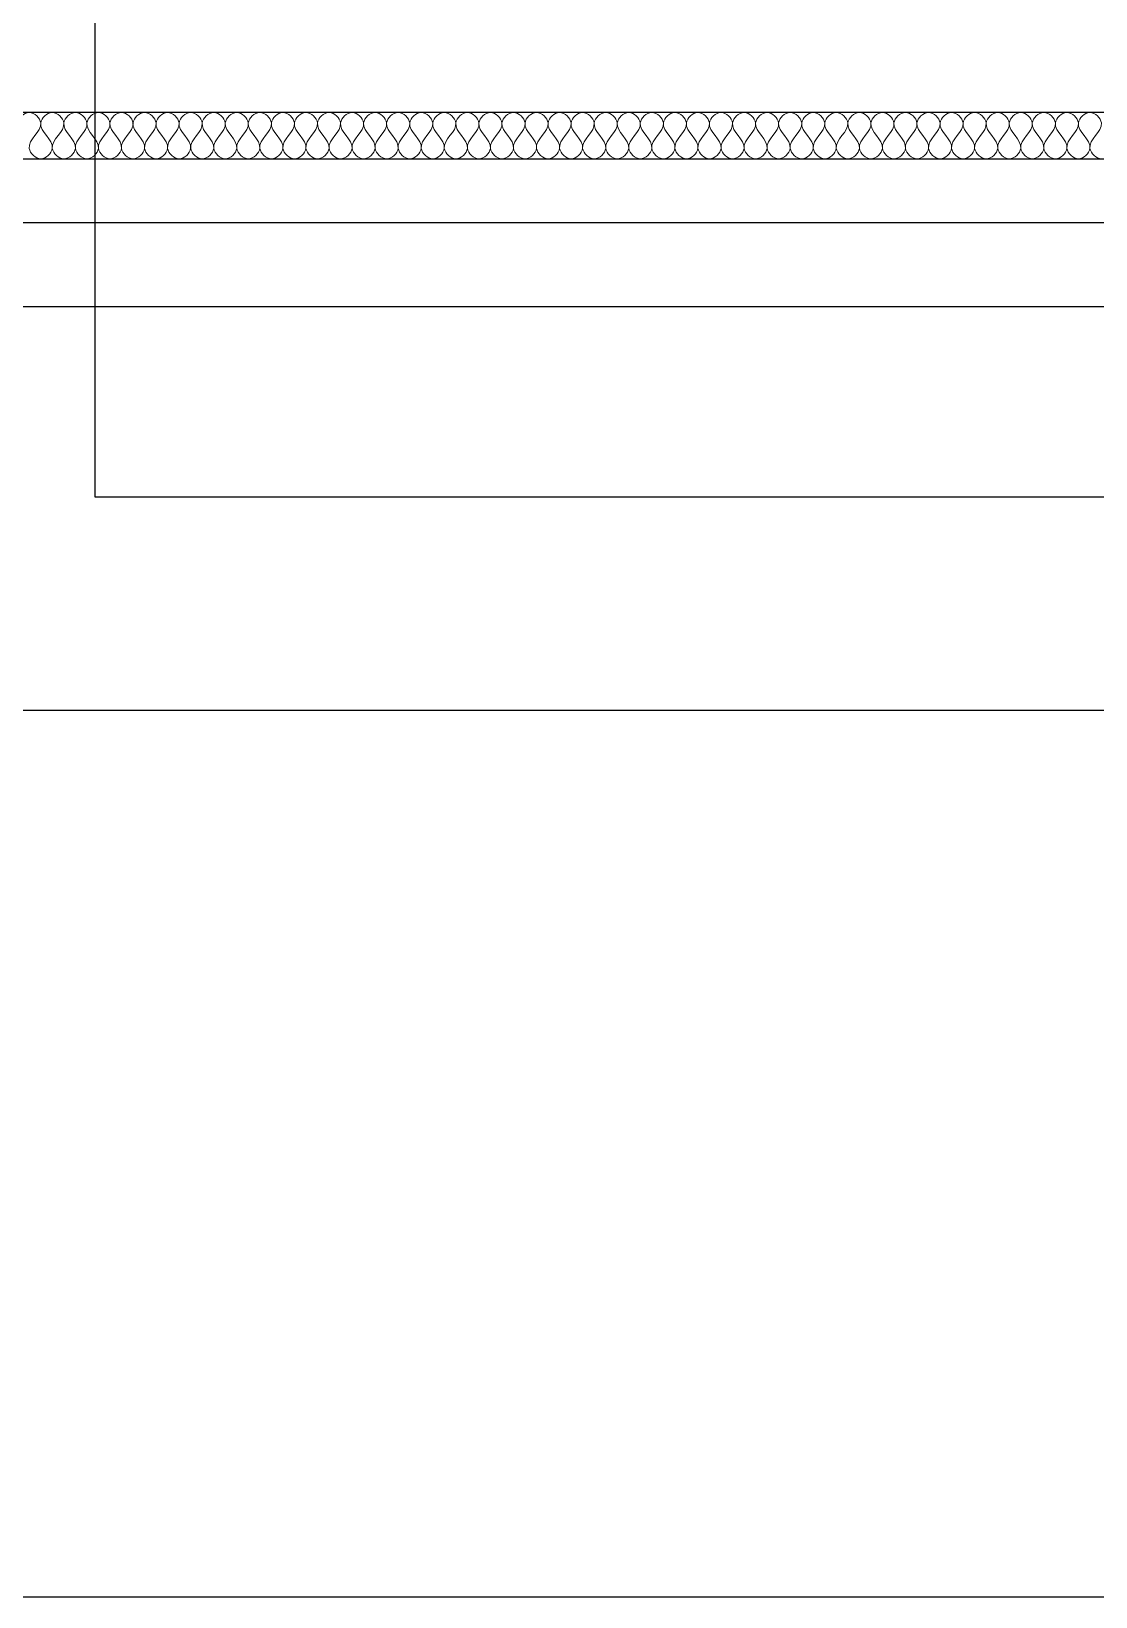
# Model space of a CAD drawing. Header units: metres. Extents: x 125 to 1179, y 511 to 749.
# Drawn here: x 482.23 to 507.91, y 660.56 to 698.32 of the extents above; entities that cross this region are included whole.
import ezdxf

# ---------------------------------------------------------------- set-up
doc = ezdxf.new("R2010")
doc.units = ezdxf.units.M
doc.layers.add('Text18', color=8, linetype='Continuous', lineweight=18)

msp = doc.modelspace()

# ---------------------------------------------------------------- linework, layer by layer
at = {"color": 240, "true_color": 0xed1f24}
for p, q in [((483.769, 740.163), (483.769, 687.093)), ((483.769, 687.093), (515.078, 687.093))]:
    msp.add_line(p, q, dxfattribs=at)
for p, q in [((386.784, 696.369), (532.321, 696.369)), ((385.661, 695.245), (531.197, 695.245))]:
    msp.add_line(p, q)
at = {"color": 30, "true_color": 0xf26722}
msp.add_line((443.484, 693.707), (525.59, 693.707), dxfattribs=at)
at = {"color": 152, "true_color": 0x2776bb}
msp.add_line((530.377, 691.675), (354.774, 691.675), dxfattribs=at)
msp.add_lwpolyline([(446.213, 660.564), (520.613, 660.564), (520.613, 681.934), (446.213, 681.934)], close=True)
at = {"layer": 'Text18', "color": 0, "ltscale": 0.5}
for points, knots in [([(481.905, 696.107), (481.921, 696.227), (482.183, 696.488), (482.68, 695.993), (481.959, 695.609), (482.336, 695.246), (482.461, 695.245)], [2.217326, 2.217326, 2.217326, 2.217326, 2.553667, 2.890008, 3.49416, 3.830501, 3.830501, 3.830501, 3.830501]), ([(482.461, 696.107), (482.478, 696.227), (482.739, 696.488), (483.236, 695.993), (482.516, 695.609), (482.893, 695.246), (483.017, 695.245)], [2.217326, 2.217326, 2.217326, 2.217326, 2.553667, 2.890008, 3.49416, 3.830501, 3.830501, 3.830501, 3.830501]), ([(483.017, 696.107), (483.034, 696.227), (483.295, 696.488), (483.793, 695.993), (483.072, 695.609), (483.449, 695.246), (483.574, 695.245)], [2.217326, 2.217326, 2.217326, 2.217326, 2.553667, 2.890008, 3.49416, 3.830501, 3.830501, 3.830501, 3.830501]), ([(483.574, 696.107), (483.59, 696.227), (483.852, 696.488), (484.349, 695.993), (483.628, 695.609), (484.005, 695.246), (484.13, 695.245)], [2.217326, 2.217326, 2.217326, 2.217326, 2.553667, 2.890008, 3.49416, 3.830501, 3.830501, 3.830501, 3.830501]), ([(484.13, 696.107), (484.147, 696.227), (484.408, 696.488), (484.905, 695.993), (484.185, 695.609), (484.562, 695.246), (484.686, 695.245)], [2.217326, 2.217326, 2.217326, 2.217326, 2.553667, 2.890008, 3.49416, 3.830501, 3.830501, 3.830501, 3.830501]), ([(484.686, 696.107), (484.703, 696.227), (484.964, 696.488), (485.462, 695.993), (484.741, 695.609), (485.118, 695.246), (485.243, 695.245)], [2.217326, 2.217326, 2.217326, 2.217326, 2.553667, 2.890008, 3.49416, 3.830501, 3.830501, 3.830501, 3.830501]), ([(485.243, 696.107), (485.259, 696.227), (485.521, 696.488), (486.018, 695.993), (485.297, 695.609), (485.674, 695.246), (485.799, 695.245)], [2.217326, 2.217326, 2.217326, 2.217326, 2.553667, 2.890008, 3.49416, 3.830501, 3.830501, 3.830501, 3.830501]), ([(485.799, 696.107), (485.816, 696.227), (486.077, 696.488), (486.574, 695.993), (485.854, 695.609), (486.231, 695.246), (486.355, 695.245)], [2.217326, 2.217326, 2.217326, 2.217326, 2.553667, 2.890008, 3.49416, 3.830501, 3.830501, 3.830501, 3.830501]), ([(486.355, 696.107), (486.372, 696.227), (486.633, 696.488), (487.131, 695.993), (486.41, 695.609), (486.787, 695.246), (486.912, 695.245)], [2.217326, 2.217326, 2.217326, 2.217326, 2.553667, 2.890008, 3.49416, 3.830501, 3.830501, 3.830501, 3.830501]), ([(486.912, 696.107), (486.928, 696.227), (487.19, 696.488), (487.687, 695.993), (486.966, 695.609), (487.343, 695.246), (487.468, 695.245)], [2.217326, 2.217326, 2.217326, 2.217326, 2.553667, 2.890008, 3.49416, 3.830501, 3.830501, 3.830501, 3.830501]), ([(487.468, 696.107), (487.484, 696.227), (487.746, 696.488), (488.243, 695.993), (487.523, 695.609), (487.9, 695.246), (488.024, 695.245)], [2.217326, 2.217326, 2.217326, 2.217326, 2.553667, 2.890008, 3.49416, 3.830501, 3.830501, 3.830501, 3.830501]), ([(488.024, 696.107), (488.041, 696.227), (488.302, 696.488), (488.8, 695.993), (488.079, 695.609), (488.456, 695.246), (488.581, 695.245)], [2.217326, 2.217326, 2.217326, 2.217326, 2.553667, 2.890008, 3.49416, 3.830501, 3.830501, 3.830501, 3.830501]), ([(488.581, 696.107), (488.597, 696.227), (488.858, 696.488), (489.356, 695.993), (488.635, 695.609), (489.012, 695.246), (489.137, 695.245)], [2.217326, 2.217326, 2.217326, 2.217326, 2.553667, 2.890008, 3.49416, 3.830501, 3.830501, 3.830501, 3.830501]), ([(489.137, 696.107), (489.153, 696.227), (489.415, 696.488), (489.912, 695.993), (489.192, 695.609), (489.568, 695.246), (489.693, 695.245)], [2.217326, 2.217326, 2.217326, 2.217326, 2.553667, 2.890008, 3.49416, 3.830501, 3.830501, 3.830501, 3.830501]), ([(489.693, 696.107), (489.71, 696.227), (489.971, 696.488), (490.469, 695.993), (489.748, 695.609), (490.125, 695.246), (490.249, 695.245)], [2.217326, 2.217326, 2.217326, 2.217326, 2.553667, 2.890008, 3.49416, 3.830501, 3.830501, 3.830501, 3.830501]), ([(490.249, 696.107), (490.266, 696.227), (490.527, 696.488), (491.025, 695.993), (490.304, 695.609), (490.681, 695.246), (490.806, 695.245)], [2.217326, 2.217326, 2.217326, 2.217326, 2.553667, 2.890008, 3.49416, 3.830501, 3.830501, 3.830501, 3.830501]), ([(490.806, 696.107), (490.822, 696.227), (491.084, 696.488), (491.581, 695.993), (490.861, 695.609), (491.237, 695.246), (491.362, 695.245)], [2.217326, 2.217326, 2.217326, 2.217326, 2.553667, 2.890008, 3.49416, 3.830501, 3.830501, 3.830501, 3.830501]), ([(491.362, 696.107), (491.379, 696.227), (491.64, 696.488), (492.138, 695.993), (491.417, 695.609), (491.794, 695.246), (491.918, 695.245)], [2.217326, 2.217326, 2.217326, 2.217326, 2.553667, 2.890008, 3.49416, 3.830501, 3.830501, 3.830501, 3.830501]), ([(491.918, 696.107), (491.935, 696.227), (492.196, 696.488), (492.694, 695.993), (491.973, 695.609), (492.35, 695.246), (492.475, 695.245)], [2.217326, 2.217326, 2.217326, 2.217326, 2.553667, 2.890008, 3.49416, 3.830501, 3.830501, 3.830501, 3.830501]), ([(492.475, 696.107), (492.491, 696.227), (492.753, 696.488), (493.25, 695.993), (492.529, 695.609), (492.906, 695.246), (493.031, 695.245)], [2.217326, 2.217326, 2.217326, 2.217326, 2.553667, 2.890008, 3.49416, 3.830501, 3.830501, 3.830501, 3.830501]), ([(493.031, 696.107), (493.048, 696.227), (493.309, 696.488), (493.806, 695.993), (493.086, 695.609), (493.463, 695.246), (493.587, 695.245)], [2.217326, 2.217326, 2.217326, 2.217326, 2.553667, 2.890008, 3.49416, 3.830501, 3.830501, 3.830501, 3.830501]), ([(493.587, 696.107), (493.604, 696.227), (493.865, 696.488), (494.363, 695.993), (493.642, 695.609), (494.019, 695.246), (494.144, 695.245)], [2.217326, 2.217326, 2.217326, 2.217326, 2.553667, 2.890008, 3.49416, 3.830501, 3.830501, 3.830501, 3.830501]), ([(494.144, 696.107), (494.16, 696.227), (494.422, 696.488), (494.919, 695.993), (494.198, 695.609), (494.575, 695.246), (494.7, 695.245)], [2.217326, 2.217326, 2.217326, 2.217326, 2.553667, 2.890008, 3.49416, 3.830501, 3.830501, 3.830501, 3.830501]), ([(494.7, 696.107), (494.717, 696.227), (494.978, 696.488), (495.475, 695.993), (494.755, 695.609), (495.132, 695.246), (495.256, 695.245)], [2.217326, 2.217326, 2.217326, 2.217326, 2.553667, 2.890008, 3.49416, 3.830501, 3.830501, 3.830501, 3.830501]), ([(495.256, 696.107), (495.273, 696.227), (495.534, 696.488), (496.032, 695.993), (495.311, 695.609), (495.688, 695.246), (495.813, 695.245)], [2.217326, 2.217326, 2.217326, 2.217326, 2.553667, 2.890008, 3.49416, 3.830501, 3.830501, 3.830501, 3.830501]), ([(495.813, 696.107), (495.829, 696.227), (496.091, 696.488), (496.588, 695.993), (495.867, 695.609), (496.244, 695.246), (496.369, 695.245)], [2.217326, 2.217326, 2.217326, 2.217326, 2.553667, 2.890008, 3.49416, 3.830501, 3.830501, 3.830501, 3.830501]), ([(496.369, 696.107), (496.386, 696.227), (496.647, 696.488), (497.144, 695.993), (496.424, 695.609), (496.801, 695.246), (496.925, 695.245)], [2.217326, 2.217326, 2.217326, 2.217326, 2.553667, 2.890008, 3.49416, 3.830501, 3.830501, 3.830501, 3.830501]), ([(496.925, 696.107), (496.942, 696.227), (497.203, 696.488), (497.701, 695.993), (496.98, 695.609), (497.357, 695.246), (497.482, 695.245)], [2.217326, 2.217326, 2.217326, 2.217326, 2.553667, 2.890008, 3.49416, 3.830501, 3.830501, 3.830501, 3.830501]), ([(497.482, 696.107), (497.498, 696.227), (497.76, 696.488), (498.257, 695.993), (497.536, 695.609), (497.913, 695.246), (498.038, 695.245)], [2.217326, 2.217326, 2.217326, 2.217326, 2.553667, 2.890008, 3.49416, 3.830501, 3.830501, 3.830501, 3.830501]), ([(498.038, 696.107), (498.055, 696.227), (498.316, 696.488), (498.813, 695.993), (498.093, 695.609), (498.47, 695.246), (498.594, 695.245)], [2.217326, 2.217326, 2.217326, 2.217326, 2.553667, 2.890008, 3.49416, 3.830501, 3.830501, 3.830501, 3.830501]), ([(498.594, 696.107), (498.611, 696.227), (498.872, 696.488), (499.37, 695.993), (498.649, 695.609), (499.026, 695.246), (499.151, 695.245)], [2.217326, 2.217326, 2.217326, 2.217326, 2.553667, 2.890008, 3.49416, 3.830501, 3.830501, 3.830501, 3.830501]), ([(499.151, 696.107), (499.167, 696.227), (499.429, 696.488), (499.926, 695.993), (499.205, 695.609), (499.582, 695.246), (499.707, 695.245)], [2.217326, 2.217326, 2.217326, 2.217326, 2.553667, 2.890008, 3.49416, 3.830501, 3.830501, 3.830501, 3.830501]), ([(499.707, 696.107), (499.724, 696.227), (499.985, 696.488), (500.482, 695.993), (499.762, 695.609), (500.139, 695.246), (500.263, 695.245)], [2.217326, 2.217326, 2.217326, 2.217326, 2.553667, 2.890008, 3.49416, 3.830501, 3.830501, 3.830501, 3.830501]), ([(500.263, 696.107), (500.28, 696.227), (500.541, 696.488), (501.039, 695.993), (500.318, 695.609), (500.695, 695.246), (500.82, 695.245)], [2.217326, 2.217326, 2.217326, 2.217326, 2.553667, 2.890008, 3.49416, 3.830501, 3.830501, 3.830501, 3.830501]), ([(500.82, 696.107), (500.836, 696.227), (501.098, 696.488), (501.595, 695.993), (500.874, 695.609), (501.251, 695.246), (501.376, 695.245)], [2.217326, 2.217326, 2.217326, 2.217326, 2.553667, 2.890008, 3.49416, 3.830501, 3.830501, 3.830501, 3.830501]), ([(501.376, 696.107), (501.393, 696.227), (501.654, 696.488), (502.151, 695.993), (501.431, 695.609), (501.808, 695.246), (501.932, 695.245)], [2.217326, 2.217326, 2.217326, 2.217326, 2.553667, 2.890008, 3.49416, 3.830501, 3.830501, 3.830501, 3.830501]), ([(501.932, 696.107), (501.949, 696.227), (502.21, 696.488), (502.708, 695.993), (501.987, 695.609), (502.364, 695.246), (502.489, 695.245)], [2.217326, 2.217326, 2.217326, 2.217326, 2.553667, 2.890008, 3.49416, 3.830501, 3.830501, 3.830501, 3.830501]), ([(502.489, 696.107), (502.505, 696.227), (502.767, 696.488), (503.264, 695.993), (502.543, 695.609), (502.92, 695.246), (503.045, 695.245)], [2.217326, 2.217326, 2.217326, 2.217326, 2.553667, 2.890008, 3.49416, 3.830501, 3.830501, 3.830501, 3.830501]), ([(503.045, 696.107), (503.062, 696.227), (503.323, 696.488), (503.82, 695.993), (503.1, 695.609), (503.477, 695.246), (503.601, 695.245)], [2.217326, 2.217326, 2.217326, 2.217326, 2.553667, 2.890008, 3.49416, 3.830501, 3.830501, 3.830501, 3.830501]), ([(503.601, 696.107), (503.618, 696.227), (503.879, 696.488), (504.377, 695.993), (503.656, 695.609), (504.033, 695.246), (504.158, 695.245)], [2.217326, 2.217326, 2.217326, 2.217326, 2.553667, 2.890008, 3.49416, 3.830501, 3.830501, 3.830501, 3.830501]), ([(504.158, 696.107), (504.174, 696.227), (504.436, 696.488), (504.933, 695.993), (504.212, 695.609), (504.589, 695.246), (504.714, 695.245)], [2.217326, 2.217326, 2.217326, 2.217326, 2.553667, 2.890008, 3.49416, 3.830501, 3.830501, 3.830501, 3.830501]), ([(504.714, 696.107), (504.73, 696.227), (504.992, 696.488), (505.489, 695.993), (504.769, 695.609), (505.146, 695.246), (505.27, 695.245)], [2.217326, 2.217326, 2.217326, 2.217326, 2.553667, 2.890008, 3.49416, 3.830501, 3.830501, 3.830501, 3.830501]), ([(505.27, 696.107), (505.287, 696.227), (505.548, 696.488), (506.046, 695.993), (505.325, 695.609), (505.702, 695.246), (505.827, 695.245)], [2.217326, 2.217326, 2.217326, 2.217326, 2.553667, 2.890008, 3.49416, 3.830501, 3.830501, 3.830501, 3.830501]), ([(505.827, 696.107), (505.843, 696.227), (506.104, 696.488), (506.602, 695.993), (505.881, 695.609), (506.258, 695.246), (506.383, 695.245)], [2.217326, 2.217326, 2.217326, 2.217326, 2.553667, 2.890008, 3.49416, 3.830501, 3.830501, 3.830501, 3.830501]), ([(506.383, 696.107), (506.399, 696.227), (506.661, 696.488), (507.158, 695.993), (506.438, 695.609), (506.814, 695.246), (506.939, 695.245)], [2.217326, 2.217326, 2.217326, 2.217326, 2.553667, 2.890008, 3.49416, 3.830501, 3.830501, 3.830501, 3.830501]), ([(506.939, 696.107), (506.956, 696.227), (507.217, 696.488), (507.715, 695.993), (506.994, 695.609), (507.371, 695.246), (507.495, 695.245)], [2.217326, 2.217326, 2.217326, 2.217326, 2.553667, 2.890008, 3.49416, 3.830501, 3.830501, 3.830501, 3.830501]), ([(507.495, 696.107), (507.512, 696.227), (507.773, 696.488), (508.271, 695.993), (507.55, 695.609), (507.927, 695.246), (508.052, 695.245)], [2.217326, 2.217326, 2.217326, 2.217326, 2.553667, 2.890008, 3.49416, 3.830501, 3.830501, 3.830501, 3.830501]), ([(482.461, 695.245), (482.592, 695.246), (482.957, 695.609), (482.431, 695.892), (482.461, 696.107)], [1.2768335, 1.2768335, 1.2768335, 1.2768335, 1.6131741, 2.2173264, 2.2173264, 2.2173264, 2.2173264]), ([(483.017, 695.245), (483.148, 695.246), (483.514, 695.609), (482.987, 695.892), (483.017, 696.107)], [1.2768335, 1.2768335, 1.2768335, 1.2768335, 1.6131741, 2.2173264, 2.2173264, 2.2173264, 2.2173264]), ([(483.574, 695.245), (483.704, 695.246), (484.07, 695.609), (483.544, 695.892), (483.574, 696.107)], [1.2768335, 1.2768335, 1.2768335, 1.2768335, 1.6131741, 2.2173264, 2.2173264, 2.2173264, 2.2173264]), ([(484.13, 695.245), (484.261, 695.246), (484.626, 695.609), (484.1, 695.892), (484.13, 696.107)], [1.2768335, 1.2768335, 1.2768335, 1.2768335, 1.6131741, 2.2173264, 2.2173264, 2.2173264, 2.2173264]), ([(484.686, 695.245), (484.817, 695.246), (485.183, 695.609), (484.656, 695.892), (484.686, 696.107)], [1.2768335, 1.2768335, 1.2768335, 1.2768335, 1.6131741, 2.2173264, 2.2173264, 2.2173264, 2.2173264]), ([(485.243, 695.245), (485.373, 695.246), (485.739, 695.609), (485.213, 695.892), (485.243, 696.107)], [1.2768335, 1.2768335, 1.2768335, 1.2768335, 1.6131741, 2.2173264, 2.2173264, 2.2173264, 2.2173264]), ([(485.799, 695.245), (485.93, 695.246), (486.295, 695.609), (485.769, 695.892), (485.799, 696.107)], [1.2768335, 1.2768335, 1.2768335, 1.2768335, 1.6131741, 2.2173264, 2.2173264, 2.2173264, 2.2173264]), ([(486.355, 695.245), (486.486, 695.246), (486.852, 695.609), (486.325, 695.892), (486.355, 696.107)], [1.2768335, 1.2768335, 1.2768335, 1.2768335, 1.6131741, 2.2173264, 2.2173264, 2.2173264, 2.2173264]), ([(486.912, 695.245), (487.042, 695.246), (487.408, 695.609), (486.882, 695.892), (486.912, 696.107)], [1.2768335, 1.2768335, 1.2768335, 1.2768335, 1.6131741, 2.2173264, 2.2173264, 2.2173264, 2.2173264]), ([(487.468, 695.245), (487.599, 695.246), (487.964, 695.609), (487.438, 695.892), (487.468, 696.107)], [1.2768335, 1.2768335, 1.2768335, 1.2768335, 1.6131741, 2.2173264, 2.2173264, 2.2173264, 2.2173264]), ([(488.024, 695.245), (488.155, 695.246), (488.52, 695.609), (487.994, 695.892), (488.024, 696.107)], [1.2768335, 1.2768335, 1.2768335, 1.2768335, 1.6131741, 2.2173264, 2.2173264, 2.2173264, 2.2173264]), ([(488.581, 695.245), (488.711, 695.246), (489.077, 695.609), (488.551, 695.892), (488.581, 696.107)], [1.2768335, 1.2768335, 1.2768335, 1.2768335, 1.6131741, 2.2173264, 2.2173264, 2.2173264, 2.2173264]), ([(489.137, 695.245), (489.268, 695.246), (489.633, 695.609), (489.107, 695.892), (489.137, 696.107)], [1.2768335, 1.2768335, 1.2768335, 1.2768335, 1.6131741, 2.2173264, 2.2173264, 2.2173264, 2.2173264]), ([(489.693, 695.245), (489.824, 695.246), (490.189, 695.609), (489.663, 695.892), (489.693, 696.107)], [1.2768335, 1.2768335, 1.2768335, 1.2768335, 1.6131741, 2.2173264, 2.2173264, 2.2173264, 2.2173264]), ([(490.249, 695.245), (490.38, 695.246), (490.746, 695.609), (490.22, 695.892), (490.249, 696.107)], [1.2768335, 1.2768335, 1.2768335, 1.2768335, 1.6131741, 2.2173264, 2.2173264, 2.2173264, 2.2173264]), ([(490.806, 695.245), (490.937, 695.246), (491.302, 695.609), (490.776, 695.892), (490.806, 696.107)], [1.2768335, 1.2768335, 1.2768335, 1.2768335, 1.6131741, 2.2173264, 2.2173264, 2.2173264, 2.2173264]), ([(491.362, 695.245), (491.493, 695.246), (491.858, 695.609), (491.332, 695.892), (491.362, 696.107)], [1.2768335, 1.2768335, 1.2768335, 1.2768335, 1.6131741, 2.2173264, 2.2173264, 2.2173264, 2.2173264]), ([(491.918, 695.245), (492.049, 695.246), (492.415, 695.609), (491.889, 695.892), (491.918, 696.107)], [1.2768335, 1.2768335, 1.2768335, 1.2768335, 1.6131741, 2.2173264, 2.2173264, 2.2173264, 2.2173264]), ([(492.475, 695.245), (492.605, 695.246), (492.971, 695.609), (492.445, 695.892), (492.475, 696.107)], [1.2768335, 1.2768335, 1.2768335, 1.2768335, 1.6131741, 2.2173264, 2.2173264, 2.2173264, 2.2173264]), ([(493.031, 695.245), (493.162, 695.246), (493.527, 695.609), (493.001, 695.892), (493.031, 696.107)], [1.2768335, 1.2768335, 1.2768335, 1.2768335, 1.6131741, 2.2173264, 2.2173264, 2.2173264, 2.2173264]), ([(493.587, 695.245), (493.718, 695.246), (494.084, 695.609), (493.558, 695.892), (493.587, 696.107)], [1.2768335, 1.2768335, 1.2768335, 1.2768335, 1.6131741, 2.2173264, 2.2173264, 2.2173264, 2.2173264]), ([(494.144, 695.245), (494.274, 695.246), (494.64, 695.609), (494.114, 695.892), (494.144, 696.107)], [1.2768335, 1.2768335, 1.2768335, 1.2768335, 1.6131741, 2.2173264, 2.2173264, 2.2173264, 2.2173264]), ([(494.7, 695.245), (494.831, 695.246), (495.196, 695.609), (494.67, 695.892), (494.7, 696.107)], [1.2768335, 1.2768335, 1.2768335, 1.2768335, 1.6131741, 2.2173264, 2.2173264, 2.2173264, 2.2173264]), ([(495.256, 695.245), (495.387, 695.246), (495.753, 695.609), (495.226, 695.892), (495.256, 696.107)], [1.2768335, 1.2768335, 1.2768335, 1.2768335, 1.6131741, 2.2173264, 2.2173264, 2.2173264, 2.2173264]), ([(495.813, 695.245), (495.943, 695.246), (496.309, 695.609), (495.783, 695.892), (495.813, 696.107)], [1.2768335, 1.2768335, 1.2768335, 1.2768335, 1.6131741, 2.2173264, 2.2173264, 2.2173264, 2.2173264]), ([(496.369, 695.245), (496.5, 695.246), (496.865, 695.609), (496.339, 695.892), (496.369, 696.107)], [1.2768335, 1.2768335, 1.2768335, 1.2768335, 1.6131741, 2.2173264, 2.2173264, 2.2173264, 2.2173264]), ([(496.925, 695.245), (497.056, 695.246), (497.422, 695.609), (496.895, 695.892), (496.925, 696.107)], [1.2768335, 1.2768335, 1.2768335, 1.2768335, 1.6131741, 2.2173264, 2.2173264, 2.2173264, 2.2173264]), ([(497.482, 695.245), (497.612, 695.246), (497.978, 695.609), (497.452, 695.892), (497.482, 696.107)], [1.2768335, 1.2768335, 1.2768335, 1.2768335, 1.6131741, 2.2173264, 2.2173264, 2.2173264, 2.2173264]), ([(498.038, 695.245), (498.169, 695.246), (498.534, 695.609), (498.008, 695.892), (498.038, 696.107)], [1.2768335, 1.2768335, 1.2768335, 1.2768335, 1.6131741, 2.2173264, 2.2173264, 2.2173264, 2.2173264]), ([(498.594, 695.245), (498.725, 695.246), (499.091, 695.609), (498.564, 695.892), (498.594, 696.107)], [1.2768335, 1.2768335, 1.2768335, 1.2768335, 1.6131741, 2.2173264, 2.2173264, 2.2173264, 2.2173264]), ([(499.151, 695.245), (499.281, 695.246), (499.647, 695.609), (499.121, 695.892), (499.151, 696.107)], [1.2768335, 1.2768335, 1.2768335, 1.2768335, 1.6131741, 2.2173264, 2.2173264, 2.2173264, 2.2173264]), ([(499.707, 695.245), (499.838, 695.246), (500.203, 695.609), (499.677, 695.892), (499.707, 696.107)], [1.2768335, 1.2768335, 1.2768335, 1.2768335, 1.6131741, 2.2173264, 2.2173264, 2.2173264, 2.2173264]), ([(500.263, 695.245), (500.394, 695.246), (500.76, 695.609), (500.233, 695.892), (500.263, 696.107)], [1.2768335, 1.2768335, 1.2768335, 1.2768335, 1.6131741, 2.2173264, 2.2173264, 2.2173264, 2.2173264]), ([(500.82, 695.245), (500.95, 695.246), (501.316, 695.609), (500.79, 695.892), (500.82, 696.107)], [1.2768335, 1.2768335, 1.2768335, 1.2768335, 1.6131741, 2.2173264, 2.2173264, 2.2173264, 2.2173264]), ([(501.376, 695.245), (501.507, 695.246), (501.872, 695.609), (501.346, 695.892), (501.376, 696.107)], [1.2768335, 1.2768335, 1.2768335, 1.2768335, 1.6131741, 2.2173264, 2.2173264, 2.2173264, 2.2173264]), ([(501.932, 695.245), (502.063, 695.246), (502.429, 695.609), (501.902, 695.892), (501.932, 696.107)], [1.2768335, 1.2768335, 1.2768335, 1.2768335, 1.6131741, 2.2173264, 2.2173264, 2.2173264, 2.2173264]), ([(502.489, 695.245), (502.619, 695.246), (502.985, 695.609), (502.459, 695.892), (502.489, 696.107)], [1.2768335, 1.2768335, 1.2768335, 1.2768335, 1.6131741, 2.2173264, 2.2173264, 2.2173264, 2.2173264]), ([(503.045, 695.245), (503.176, 695.246), (503.541, 695.609), (503.015, 695.892), (503.045, 696.107)], [1.2768335, 1.2768335, 1.2768335, 1.2768335, 1.6131741, 2.2173264, 2.2173264, 2.2173264, 2.2173264]), ([(503.601, 695.245), (503.732, 695.246), (504.098, 695.609), (503.571, 695.892), (503.601, 696.107)], [1.2768335, 1.2768335, 1.2768335, 1.2768335, 1.6131741, 2.2173264, 2.2173264, 2.2173264, 2.2173264]), ([(504.158, 695.245), (504.288, 695.246), (504.654, 695.609), (504.128, 695.892), (504.158, 696.107)], [1.2768335, 1.2768335, 1.2768335, 1.2768335, 1.6131741, 2.2173264, 2.2173264, 2.2173264, 2.2173264]), ([(504.714, 695.245), (504.845, 695.246), (505.21, 695.609), (504.684, 695.892), (504.714, 696.107)], [1.2768335, 1.2768335, 1.2768335, 1.2768335, 1.6131741, 2.2173264, 2.2173264, 2.2173264, 2.2173264]), ([(505.27, 695.245), (505.401, 695.246), (505.766, 695.609), (505.24, 695.892), (505.27, 696.107)], [1.2768335, 1.2768335, 1.2768335, 1.2768335, 1.6131741, 2.2173264, 2.2173264, 2.2173264, 2.2173264]), ([(505.827, 695.245), (505.957, 695.246), (506.323, 695.609), (505.797, 695.892), (505.827, 696.107)], [1.2768335, 1.2768335, 1.2768335, 1.2768335, 1.6131741, 2.2173264, 2.2173264, 2.2173264, 2.2173264]), ([(506.383, 695.245), (506.514, 695.246), (506.879, 695.609), (506.353, 695.892), (506.383, 696.107)], [1.2768335, 1.2768335, 1.2768335, 1.2768335, 1.6131741, 2.2173264, 2.2173264, 2.2173264, 2.2173264]), ([(506.939, 695.245), (507.07, 695.246), (507.435, 695.609), (506.909, 695.892), (506.939, 696.107)], [1.2768335, 1.2768335, 1.2768335, 1.2768335, 1.6131741, 2.2173264, 2.2173264, 2.2173264, 2.2173264]), ([(507.495, 695.245), (507.626, 695.246), (507.992, 695.609), (507.466, 695.892), (507.495, 696.107)], [1.2768335, 1.2768335, 1.2768335, 1.2768335, 1.6131741, 2.2173264, 2.2173264, 2.2173264, 2.2173264])]:
    msp.add_open_spline(points, degree=3, knots=knots, dxfattribs=at)

doc.saveas('drawing.dxf')
